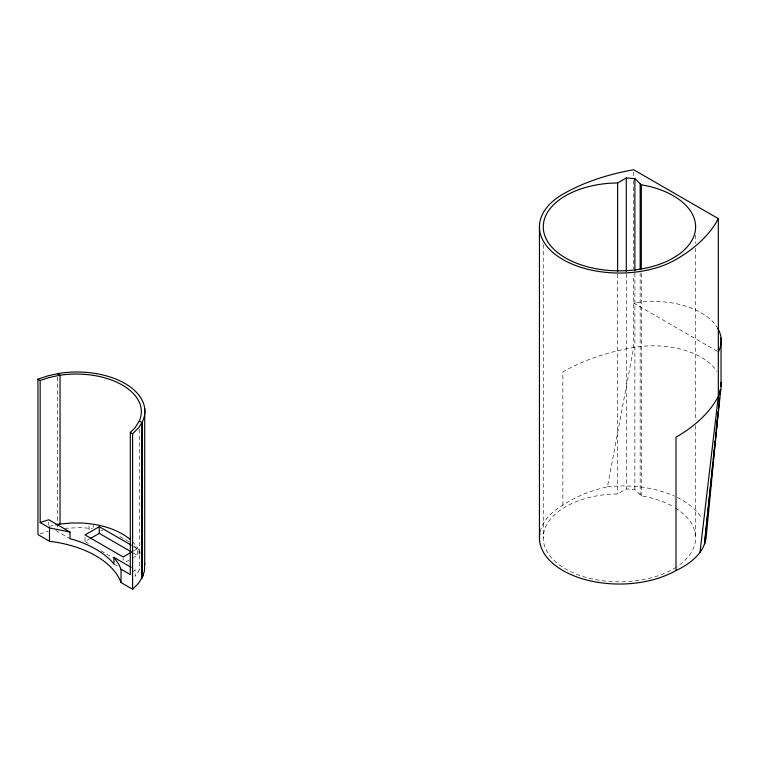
<?xml version="1.0" encoding="UTF-8"?>
<svg xmlns="http://www.w3.org/2000/svg" width="759" height="759" viewBox="0 0 759 759"><rect width="100%" height="100%" fill="white"/><g stroke="black" fill="none" stroke-linecap="round" stroke-linejoin="round"><path stroke-width="0.57" stroke-dasharray="3.79 2.85" d="M540.133 531.831A79.989 46.185 0 0 1 562.874 505.2A112.228 64.8 0 0 1 607.466 486.823L633.67 347.48L633.67 274.739M133.413 571.555L135.197 569.667L135.197 576.337L138.954 570.569L140.159 566.84M85.027 537.144L85.027 541.584L89.097 539.232M133.318 551.053L137.398 548.7L137.398 555.37L133.318 557.723M126.193 561.831L129.248 560.066M676.241 567.163A76.175 43.984 0 0 1 552.087 558.406A76.175 43.984 0 0 1 609.496 494.251L617.617 493.948L626.298 488.929L634.885 489.631L641.317 495.798L648.594 497.221A76.175 43.984 0 0 1 673.299 506.756M39.999 533.909L48.206 531.177M49.335 526.234L54.686 525.143M64.781 528.283L81.469 527.59L92.37 528.587M100.805 530.161L102.911 530.588M119.931 536.547L128.783 541.613M717.302 351.332L633.67 303.05A67.949 39.231 0 0 1 717.103 327.195M133.385 546.385L137.398 548.7M133.385 553.055L137.398 555.37M85.027 541.584L89.031 543.899M101.07 550.854L113.11 557.808M55.834 530.513L70.008 538.691M113.945 564.06L117.996 566.394M132.351 541.67C135.918 544.934 138.973 549.118 140.092 553.871M134.675 546.319L140.273 552.95M695.614 235.129L695.614 243.411M695.614 248.136L695.614 420.79M695.614 425.514L695.614 537.856M641.317 273.487L641.317 495.798M640.16 272.813L640.16 495.124M634.885 273.231L634.885 489.631M633.67 172.122L633.67 179.2M633.67 180.386L633.67 268.847M626.298 273.714L626.298 488.929M617.617 273.999L617.617 493.948M562.874 505.2L562.874 371.919A168.963 97.55 0 0 1 633.67 347.48A67.949 39.231 0 0 1 717.103 371.625M543.254 244.597L543.254 537.856M139.305 429.252L139.305 569.819M139.049 550.55L139.049 557.21M123.138 558.045L123.138 560.265M93.414 525.313L93.414 527.533M89.002 525.959L89.002 530.399M57.352 377.195L57.352 527.989M48.756 521.983L48.756 525.313M675.282 507.942A76.175 43.984 0 0 1 677.18 566.546M607.466 486.823A83.11 47.978 0 0 1 674.353 496.082M677.237 497.449A83.11 47.978 0 0 1 702.018 518.606"/><path stroke-width="1.14" d="M144.722 408.608L144.722 564.108L144.447 571.138L141.999 578.035L141.876 422.545L139.305 420.979A65.103 37.589 0 0 0 60.046 375.221L57.352 373.665A67.949 39.231 0 0 1 124.979 383.494A67.949 39.231 0 0 1 141.999 422.535L141.999 578.035M718.223 411.871L706.325 535.569A83.11 47.978 0 0 1 700.026 552.315A81.175 46.868 0 0 1 675.994 570.512A79.989 46.185 0 0 1 584.847 579.496A79.989 46.185 0 0 1 539.924 532.827M718.441 409.518L719.579 397.735M719.921 394.206L720.367 389.49L719.968 392.963M710.604 484.356L704.485 544.108L720.775 389.462M710.851 482.012L712.891 462.089M713.128 459.745L713.612 455.058M713.849 452.725L715.044 441.007M715.405 437.488L715.889 432.801M716.126 430.457L716.61 425.771M716.847 423.427L717.331 418.74M717.691 415.23L718.052 411.71M718.412 408.2L718.773 404.68M719.134 401.169L719.494 397.65M700.026 552.315L718.318 396.35A67.949 39.231 0 0 0 721.05 382.422L721.05 337.992M143.517 573.747L142.559 576.887L138.508 583.31L132.588 589.231L121.042 582.57A93.205 53.813 0 0 0 49.496 541.262L37.95 534.592L37.95 379.177L48.206 375.752L57.466 373.808M139.305 420.979L134.96 427.943L130.301 432.497L130.301 574.582L121.042 569.241L118.765 564.269L113.945 557.4L113.945 564.06L111.782 561.48A93.205 53.813 0 0 0 74.477 539.943L70.008 538.691L70.008 532.031L48.756 519.754L40.17 522.553L40.17 380.458L37.95 379.177M132.588 589.231L132.588 433.816L138.508 427.896L141.999 422.535M617.617 182.947L626.298 177.929L634.885 178.631L641.317 184.798L648.594 186.221A76.175 43.984 0 0 1 675.605 256.57A76.175 43.984 0 0 1 551.869 247.168A76.175 43.984 0 0 1 609.496 183.251L617.617 182.947L617.617 271.627M131.373 545.228L99.277 526.699L85.027 534.924L123.138 556.935L131.288 552.229M90.112 538.653L99.277 533.359L131.373 551.897M40.17 380.458L49.335 377.479L60.046 375.221L60.046 524.052L55.758 524.924M60.046 524.052L71.128 522.989L82.361 523.036C99.211 524.156 116.573 528.463 129.96 539.222M40.17 522.553L49.496 527.932L70.008 532.031M718.318 218.639L633.67 169.769A168.963 97.55 0 0 0 562.874 194.2A79.989 46.185 0 0 0 562.874 259.512A79.989 46.185 0 0 0 675.994 259.512A168.963 97.55 0 0 0 718.318 218.639L718.318 396.35A168.963 97.55 0 0 1 675.994 437.222L675.994 570.512M130.301 432.497L132.588 433.816M113.945 557.4L131.155 567.334M144.722 564.108L144.618 563.311M641.317 184.798L641.317 268.752M640.16 184.124L640.16 269.265M634.885 178.631L634.885 270.868M626.298 177.929L626.298 271.352M539.45 226.856L539.45 537.856M121.042 569.241L121.042 582.57M99.277 526.699L99.277 533.359M49.496 527.932L49.496 541.262M717.672 328.144A67.949 39.231 0 0 1 718.318 351.92M721.05 382.422L720.708 385.961L721.05 382.422"/></g></svg>
